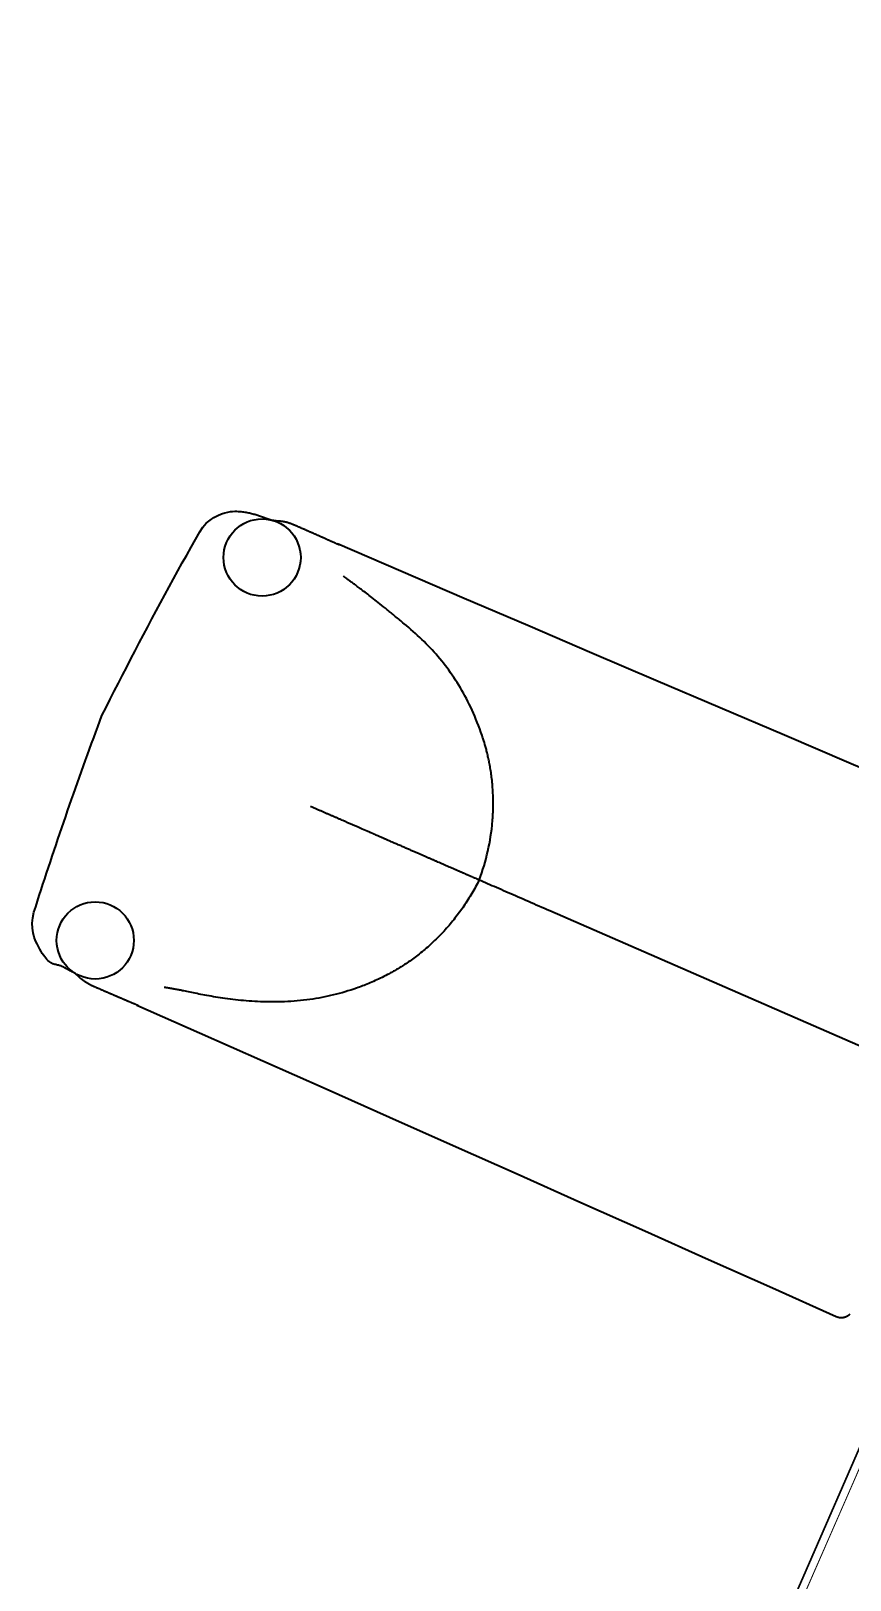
# Model space of a CAD drawing. Header units: millimetres. Extents: x -37281 to 954596, y -59787 to 956680.
# Drawn here: x 868756.7 to 868788.5, y -17242.3 to -17182.1 of the extents above; entities that cross this region are included whole.
import ezdxf

# ---------------------------------------------------------------- set-up
doc = ezdxf.new("R2010")
doc.units = ezdxf.units.MM
doc.header["$MEASUREMENT"] = 0
doc.linetypes.add('Dot & Dashed', pattern=[670.277762, 352.777767, -176.388884, 0, -141.111112])
for name, color, linetype, lineweight in [('0_Pen_No__7', 7, 'Continuous', 35), ('New_A-20-M_Roof_Pen_No__93', 8, 'Continuous', 13), ('New_A-25-M_Curtain_Wall_Pen_No__90', 8, 'Continuous', 20), ('New_A-25-M_Wall_Ext_Pen_No__87', 8, 'Continuous', 20)]:
    doc.layers.add(name, color=color, linetype=linetype, lineweight=lineweight)
for name, color, linetype in [('New_A-20-M_Roof', 7, 'Continuous'), ('New_A-25-M_Curtain_Wall', 7, 'Continuous'), ('New_A-25-M_Wall_Ext', 7, 'Continuous'), ('New_ArchiCAD Windows', 7, 'Continuous')]:
    doc.layers.add(name, color=color, linetype=linetype)
doc.layers.add('New_A-25-M_Curtain_Wall_Pen_No__69', color=7, linetype='Continuous', lineweight=20, true_color=0x606060)
doc.layers.add('New_ArchiCAD Windows_Pen_No__23', color=7, linetype='Continuous', lineweight=30, true_color=0x2a2a2a)

# ---------------------------------------------------------------- blocks, each defined once
blk = doc.blocks.new('Wall_243_2', base_point=(874395.096, -4631.295))
at = {"layer": 'New_A-25-M_Wall_Ext_Pen_No__87', "linetype": 'Continuous', "flags": 128}
blk.add_lwpolyline([(874303.431, -4591.325), (866444.974, -22613.267)], dxfattribs=at)
blk = doc.blocks.new('Wall_245_2', base_point=(874285.087, -4632.604))
at = {"layer": 'New_A-25-M_Wall_Ext_Pen_No__87', "linetype": 'Continuous', "flags": 128}
blk.add_lwpolyline([(866444.682, -22613.139), (869168.274, -16367.078)], dxfattribs=at)
blk = doc.blocks.new('Triple Window 19_2')
at = {"layer": 'New_ArchiCAD Windows_Pen_No__23', "linetype": 'Continuous'}
blk.add_line((662.5, 0), (725, 0), dxfattribs=at)
blk = doc.blocks.new('Wall_353_2', base_point=(874468.416, -4712.544))
at = {"layer": 'New_ArchiCAD Windows', "color": 251, "linetype": 'Continuous', "lineweight": 20, "true_color": 0x606060, "xscale": -1, "zscale": 1000, "rotation": 66.44041158399281}
blk.add_blockref('Triple Window 19_2', (869064.251, -16605.635), dxfattribs=at)
blk = doc.blocks.new('Morph_2_2', base_point=(864302.5, 0))
at = {"layer": 'New_A-20-M_Roof_Pen_No__93', "linetype": 'Continuous', "flags": 128}
blk.add_lwpolyline([(866367.031, -22792.012), (874315.322, -4564.059)], dxfattribs=at)
blk = doc.blocks.new('Beam_8_2', base_point=(874303.431, -4591.325))
at = {"layer": 'New_A-25-M_Curtain_Wall_Pen_No__69', "linetype": 'Dot & Dashed'}
blk.add_line((874303.431, -4591.325), (866444.972, -22613.266), dxfattribs=at)
at = {"layer": 'New_A-25-M_Curtain_Wall_Pen_No__90', "linetype": 'Continuous'}
blk.add_line((874303.431, -4591.325), (866444.972, -22613.266), dxfattribs=at)

msp = doc.modelspace()

# ---------------------------------------------------------------- linework, layer by layer
at = {"layer": '0_Pen_No__7', "linetype": 'Continuous', "flags": 128}
for points in [[(868763.245, -17201.528), (868763.363, -17201.352), (868763.498, -17201.202), (868763.644, -17201.077), (868763.796, -17200.974), (868763.946, -17200.893), (868764.09, -17200.832), (868764.222, -17200.79), (868764.336, -17200.764), (868764.434, -17200.748), (868764.522, -17200.739), (868764.601, -17200.734), (868764.672, -17200.734), (868764.736, -17200.737), (868764.795, -17200.741), (868764.849, -17200.747), (868764.9, -17200.754), (868764.95, -17200.76), (868764.998, -17200.767), (868765.045, -17200.775), (868765.09, -17200.783), (868765.135, -17200.792), (868765.178, -17200.801), (868765.22, -17200.811), (868765.261, -17200.82), (868765.302, -17200.831), (868765.342, -17200.842), (868765.381, -17200.853), (868765.419, -17200.864), (868765.457, -17200.876), (868765.495, -17200.888), (868765.532, -17200.9), (868765.569, -17200.912), (868765.606, -17200.925), (868765.643, -17200.938), (868765.68, -17200.951), (868765.717, -17200.964), (868765.755, -17200.977), (868765.792, -17200.99), (868765.83, -17201.003), (868765.868, -17201.017), (868765.906, -17201.03), (868765.943, -17201.042), (868765.98, -17201.055), (868766.016, -17201.067), (868766.052, -17201.079), (868766.087, -17201.091), (868766.122, -17201.102)], [(868766.038, -17201.075), (868766.051, -17201.076), (868766.061, -17201.078), (868766.071, -17201.079), (868766.081, -17201.081), (868766.092, -17201.082), (868766.102, -17201.083), (868766.113, -17201.085), (868766.123, -17201.086), (868766.134, -17201.088), (868766.144, -17201.089), (868766.155, -17201.091), (868766.165, -17201.092), (868766.175, -17201.094), (868766.188, -17201.096), (868766.2, -17201.098), (868766.213, -17201.099), (868766.224, -17201.101), (868766.235, -17201.103)], [(868766.216, -17201.1), (868766.231, -17201.101), (868766.25, -17201.101), (868766.261, -17201.102), (868766.273, -17201.102), (868766.285, -17201.103), (868766.298, -17201.104), (868766.312, -17201.105), (868766.327, -17201.106), (868766.343, -17201.107), (868766.359, -17201.109), (868766.376, -17201.111), (868766.394, -17201.113), (868766.413, -17201.115), (868766.432, -17201.117), (868766.452, -17201.12), (868766.473, -17201.124), (868766.494, -17201.127), (868766.516, -17201.131), (868766.538, -17201.136), (868766.56, -17201.14), (868766.583, -17201.145), (868766.606, -17201.151), (868766.629, -17201.157), (868766.653, -17201.163), (868766.676, -17201.17), (868766.7, -17201.177), (868766.724, -17201.184), (868766.748, -17201.192), (868766.773, -17201.201), (868766.797, -17201.21), (868766.821, -17201.219), (868766.846, -17201.229), (868766.87, -17201.239), (868766.89, -17201.248), (868766.91, -17201.256), (868766.93, -17201.265), (868766.951, -17201.274), (868766.971, -17201.282), (868766.991, -17201.291), (868767.011, -17201.3), (868767.031, -17201.308), (868767.051, -17201.317), (868767.071, -17201.326), (868767.092, -17201.334), (868767.112, -17201.343), (868767.132, -17201.352), (868767.152, -17201.361), (868767.172, -17201.369), (868767.192, -17201.378), (868767.212, -17201.387), (868767.232, -17201.396), (868767.252, -17201.404), (868767.272, -17201.413), (868767.292, -17201.422), (868767.312, -17201.431), (868767.332, -17201.439), (868767.353, -17201.448), (868767.373, -17201.457), (868767.393, -17201.466), (868767.413, -17201.475), (868767.433, -17201.483), (868767.453, -17201.492), (868767.473, -17201.501), (868767.493, -17201.51), (868767.513, -17201.519), (868767.533, -17201.527), (868767.553, -17201.536), (868767.573, -17201.545), (868767.593, -17201.554), (868767.613, -17201.563), (868767.633, -17201.572), (868767.653, -17201.58), (868767.673, -17201.589), (868767.693, -17201.598), (868767.713, -17201.607), (868767.733, -17201.616), (868767.753, -17201.625), (868767.773, -17201.634), (868767.793, -17201.643), (868767.813, -17201.651), (868767.833, -17201.66), (868767.853, -17201.669), (868767.873, -17201.678), (868767.893, -17201.687), (868767.913, -17201.696), (868767.934, -17201.705), (868767.954, -17201.714), (868767.974, -17201.723), (868767.994, -17201.732), (868768.014, -17201.741), (868768.034, -17201.75), (868768.054, -17201.759), (868768.074, -17201.768), (868768.094, -17201.777), (868768.114, -17201.785), (868768.134, -17201.794), (868768.154, -17201.803), (868768.174, -17201.812), (868768.194, -17201.821), (868768.214, -17201.83), (868768.234, -17201.839), (868768.254, -17201.848), (868768.273, -17201.857), (868768.293, -17201.865), (868768.312, -17201.874), (868768.332, -17201.883), (868768.351, -17201.891), (868768.37, -17201.9), (868768.389, -17201.908), (868768.407, -17201.917), (868768.425, -17201.925), (868768.443, -17201.933), (868768.461, -17201.94), (868768.478, -17201.948), (868768.494, -17201.955), (868768.51, -17201.962), (868768.525, -17201.969), (868768.54, -17201.976), (868768.553, -17201.982), (868768.566, -17201.988), (868768.579, -17201.993), (868768.59, -17201.998), (868768.601, -17202.003), (868768.61, -17202.007), (868768.627, -17202.015), (868768.641, -17202.021), (868768.652, -17202.026), (868768.664, -17202.031), (868768.674, -17202.035)], [(868756.795, -17216.319), (868756.863, -17216.103), (868756.932, -17215.886), (868757.002, -17215.668), (868757.073, -17215.449), (868757.144, -17215.23), (868757.216, -17215.011), (868757.288, -17214.791), (868757.361, -17214.571), (868757.434, -17214.351), (868757.507, -17214.132), (868757.581, -17213.912), (868757.655, -17213.693), (868757.73, -17213.473), (868757.804, -17213.254), (868757.879, -17213.035), (868757.955, -17212.816), (868758.03, -17212.597), (868758.106, -17212.378), (868758.182, -17212.159), (868758.259, -17211.94), (868758.335, -17211.721), (868758.412, -17211.503), (868758.49, -17211.284), (868758.567, -17211.066), (868758.645, -17210.847), (868758.723, -17210.629), (868758.802, -17210.411), (868758.881, -17210.193), (868758.96, -17209.975), (868759.039, -17209.758), (868759.118, -17209.54), (868759.198, -17209.322), (868759.279, -17209.105), (868759.359, -17208.888), (868759.441, -17208.671), (868759.599, -17208.356), (868759.757, -17208.041), (868759.917, -17207.727), (868760.078, -17207.413), (868760.239, -17207.1), (868760.401, -17206.787), (868760.563, -17206.474), (868760.726, -17206.162), (868760.89, -17205.85), (868761.054, -17205.538), (868761.219, -17205.226), (868761.385, -17204.915), (868761.551, -17204.603), (868761.719, -17204.292), (868761.887, -17203.98), (868762.055, -17203.669), (868762.224, -17203.358), (868762.394, -17203.049), (868762.564, -17202.741), (868762.734, -17202.435), (868762.904, -17202.13), (868763.074, -17201.828), (868763.245, -17201.528)], [(868790.977, -17211.572), (868788.476, -17210.507), (868785.975, -17209.44), (868783.475, -17208.374), (868780.979, -17207.308), (868778.488, -17206.242), (868776.003, -17205.179), (868773.526, -17204.118), (868771.059, -17203.059), (868768.603, -17202.005)], [(868791.981, -17222.86), (868776.857, -17216.265), (868776.75, -17216.218), (868776.644, -17216.172), (868776.538, -17216.126), (868776.433, -17216.08), (868776.329, -17216.035), (868776.226, -17215.99), (868776.123, -17215.945), (868776.021, -17215.901), (868775.921, -17215.857), (868775.82, -17215.813), (868775.721, -17215.77), (868775.623, -17215.727), (868775.525, -17215.684), (868775.429, -17215.642), (868775.333, -17215.601), (868775.238, -17215.559), (868775.145, -17215.519), (868775.052, -17215.478), (868774.96, -17215.438), (868774.87, -17215.399), (868774.781, -17215.36), (868774.692, -17215.321), (868774.605, -17215.283), (868774.519, -17215.246), (868774.434, -17215.209), (868774.35, -17215.172), (868774.268, -17215.136), (868774.187, -17215.101), (868774.107, -17215.066), (868774.157, -17214.927), (868774.206, -17214.787), (868774.252, -17214.647), (868774.295, -17214.506), (868774.336, -17214.364), (868774.375, -17214.222), (868774.411, -17214.08), (868774.444, -17213.938), (868774.475, -17213.797), (868774.503, -17213.655), (868774.529, -17213.512), (868774.553, -17213.369), (868774.574, -17213.226), (868774.593, -17213.082), (868774.609, -17212.937), (868774.617, -17212.865), (868774.623, -17212.792), (868774.629, -17212.718), (868774.635, -17212.645), (868774.639, -17212.571), (868774.643, -17212.497), (868774.647, -17212.423), (868774.65, -17212.349), (868774.652, -17212.275), (868774.653, -17212.201), (868774.654, -17212.127), (868774.654, -17212.053), (868774.653, -17211.98), (868774.652, -17211.906), (868774.65, -17211.833), (868774.648, -17211.76), (868774.644, -17211.687), (868774.641, -17211.615), (868774.636, -17211.544), (868774.631, -17211.474), (868774.626, -17211.404), (868774.62, -17211.336), (868774.614, -17211.269), (868774.607, -17211.202), (868774.599, -17211.137), (868774.592, -17211.073), (868774.584, -17211.01), (868774.575, -17210.949), (868774.567, -17210.888), (868774.558, -17210.829), (868774.549, -17210.771), (868774.539, -17210.715), (868774.53, -17210.66), (868774.52, -17210.605), (868774.51, -17210.553), (868774.5, -17210.501), (868774.49, -17210.451), (868774.48, -17210.401), (868774.47, -17210.353), (868774.459, -17210.306), (868774.449, -17210.259), (868774.439, -17210.213), (868774.428, -17210.168), (868774.418, -17210.124), (868774.407, -17210.081), (868774.396, -17210.039), (868774.386, -17209.997), (868774.375, -17209.956), (868774.364, -17209.916), (868774.353, -17209.876), (868774.331, -17209.799), (868774.309, -17209.724), (868774.287, -17209.651), (868774.265, -17209.58), (868774.242, -17209.511), (868774.22, -17209.444), (868774.197, -17209.377), (868774.174, -17209.312), (868774.128, -17209.185), (868774.08, -17209.059), (868774.032, -17208.936), (868773.983, -17208.814), (868773.933, -17208.694), (868773.882, -17208.577), (868773.83, -17208.461), (868773.777, -17208.346), (868773.723, -17208.234), (868773.668, -17208.123), (868773.612, -17208.014), (868773.555, -17207.907), (868773.497, -17207.801), (868773.438, -17207.697), (868773.377, -17207.594), (868773.316, -17207.493), (868773.254, -17207.393), (868773.191, -17207.294), (868773.127, -17207.197), (868773.062, -17207.102), (868772.996, -17207.007), (868772.929, -17206.914), (868772.86, -17206.822), (868772.791, -17206.731), (868772.721, -17206.642), (868772.65, -17206.553), (868772.577, -17206.466), (868772.504, -17206.379), (868772.43, -17206.293), (868772.354, -17206.209), (868772.278, -17206.125), (868772.2, -17206.042), (868772.122, -17205.96), (868772.042, -17205.879), (868771.962, -17205.799), (868771.88, -17205.719), (868771.797, -17205.64), (868771.714, -17205.561), (868771.629, -17205.483), (868771.543, -17205.406), (868771.456, -17205.329), (868771.368, -17205.253), (868771.279, -17205.177), (868771.189, -17205.102), (868771.144, -17205.064), (868771.1, -17205.028), (868771.056, -17204.991), (868771.013, -17204.955), (868770.97, -17204.92), (868770.928, -17204.885), (868770.886, -17204.851), (868770.845, -17204.817), (868770.804, -17204.784), (868770.764, -17204.751), (868770.724, -17204.718), (868770.685, -17204.686), (868770.646, -17204.654), (868770.607, -17204.623), (868770.57, -17204.592), (868770.532, -17204.562), (868770.459, -17204.503), (868770.387, -17204.445), (868770.318, -17204.39), (868770.25, -17204.336), (868770.184, -17204.283), (868770.12, -17204.233), (868770.058, -17204.183), (868769.997, -17204.136), (868769.938, -17204.09), (868769.881, -17204.046), (868769.826, -17204.003), (868769.773, -17203.961), (868769.721, -17203.921), (868769.671, -17203.883), (868769.622, -17203.846), (868769.575, -17203.81), (868769.53, -17203.776), (868769.486, -17203.743), (868769.444, -17203.712), (868769.404, -17203.681), (868769.365, -17203.652), (868769.328, -17203.624), (868769.292, -17203.598), (868769.258, -17203.573), (868769.225, -17203.548), (868769.193, -17203.525), (868769.163, -17203.504), (868769.135, -17203.483), (868769.108, -17203.463), (868769.082, -17203.444), (868769.058, -17203.427), (868769.035, -17203.41), (868769.014, -17203.395), (868768.993, -17203.38), (868768.974, -17203.366), (868768.957, -17203.353), (868768.941, -17203.341), (868768.925, -17203.33), (868768.912, -17203.32), (868768.899, -17203.311), (868768.888, -17203.302), (868768.877, -17203.294), (868768.868, -17203.287), (868768.853, -17203.276), (868768.842, -17203.268), (868768.831, -17203.259)], [(868774.105, -17215.065), (868774.095, -17215.061), (868774.085, -17215.056), (868774.075, -17215.052), (868774.064, -17215.047), (868774.052, -17215.042), (868774.038, -17215.036), (868774.024, -17215.03), (868774.009, -17215.023), (868773.993, -17215.016), (868773.977, -17215.009), (868773.944, -17214.995), (868773.927, -17214.988), (868773.911, -17214.981), (868773.896, -17214.974), (868773.88, -17214.967), (868773.864, -17214.96), (868773.848, -17214.953), (868773.831, -17214.946), (868773.814, -17214.938), (868773.796, -17214.931), (868773.779, -17214.923), (868773.761, -17214.915), (868773.742, -17214.907), (868773.724, -17214.899), (868773.705, -17214.891), (868773.686, -17214.882), (868773.666, -17214.874), (868773.647, -17214.865), (868773.627, -17214.857), (868773.606, -17214.848), (868773.586, -17214.839), (868773.565, -17214.83), (868773.544, -17214.821), (868773.523, -17214.811), (868773.502, -17214.802), (868773.48, -17214.793), (868773.458, -17214.783), (868773.436, -17214.774), (868773.414, -17214.764), (868773.392, -17214.754), (868773.369, -17214.744), (868773.347, -17214.735), (868773.324, -17214.725), (868773.301, -17214.715), (868773.278, -17214.704), (868773.254, -17214.694), (868773.231, -17214.684), (868773.208, -17214.674), (868773.184, -17214.664), (868773.136, -17214.643), (868773.088, -17214.622), (868773.04, -17214.601), (868772.991, -17214.58), (868772.943, -17214.558), (868772.894, -17214.537), (868772.796, -17214.494), (868772.698, -17214.452), (868772.649, -17214.43), (868772.6, -17214.409), (868772.552, -17214.388), (868772.504, -17214.367), (868772.456, -17214.346), (868772.433, -17214.336), (868772.409, -17214.326), (868772.362, -17214.305), (868772.339, -17214.295), (868772.315, -17214.284), (868772.29, -17214.274), (868772.266, -17214.263), (868772.241, -17214.252), (868772.216, -17214.241), (868772.19, -17214.23), (868772.165, -17214.219), (868772.139, -17214.208), (868772.112, -17214.196), (868772.086, -17214.185), (868772.059, -17214.173), (868772.032, -17214.161), (868772.004, -17214.149), (868771.976, -17214.137), (868771.948, -17214.125), (868771.92, -17214.112), (868771.891, -17214.1), (868771.862, -17214.087), (868771.832, -17214.074), (868771.803, -17214.061), (868771.773, -17214.048), (868771.742, -17214.035), (868771.712, -17214.022), (868771.681, -17214.008), (868771.649, -17213.994), (868771.618, -17213.981), (868771.586, -17213.967), (868771.554, -17213.953), (868771.521, -17213.938), (868771.488, -17213.924), (868771.455, -17213.91), (868771.421, -17213.895), (868771.388, -17213.88), (868771.353, -17213.865), (868771.319, -17213.85), (868771.284, -17213.835), (868771.249, -17213.82), (868771.214, -17213.804), (868771.178, -17213.789), (868771.142, -17213.773), (868771.106, -17213.757), (868771.069, -17213.741), (868771.032, -17213.725), (868770.995, -17213.709), (868770.957, -17213.693), (868770.919, -17213.676), (868770.881, -17213.659), (868770.842, -17213.643), (868770.804, -17213.626), (868770.726, -17213.592), (868770.687, -17213.575), (868770.648, -17213.558), (868770.608, -17213.54), (868770.569, -17213.523), (868770.549, -17213.514), (868770.529, -17213.506), (868770.508, -17213.497), (868770.488, -17213.488), (868770.468, -17213.479), (868770.448, -17213.47), (868770.428, -17213.462), (868770.408, -17213.453), (868770.388, -17213.445), (868770.369, -17213.436), (868770.35, -17213.428), (868770.331, -17213.42), (868770.312, -17213.411), (868770.294, -17213.403), (868770.276, -17213.395), (868770.258, -17213.388), (868770.24, -17213.38), (868770.222, -17213.372), (868770.205, -17213.364), (868770.188, -17213.357), (868770.171, -17213.35), (868770.154, -17213.342), (868770.137, -17213.335), (868770.121, -17213.328), (868770.105, -17213.321), (868770.089, -17213.314), (868770.074, -17213.307), (868770.058, -17213.301), (868770.043, -17213.294), (868770.028, -17213.287), (868770.013, -17213.281), (868769.999, -17213.275), (868769.985, -17213.268), (868769.97, -17213.262), (868769.957, -17213.256), (868769.943, -17213.25), (868769.93, -17213.245), (868769.917, -17213.239), (868769.904, -17213.233), (868769.891, -17213.228), (868769.879, -17213.222), (868769.866, -17213.217), (868769.854, -17213.212), (868769.843, -17213.207), (868769.748, -17213.165), (868769.559, -17213.083), (868769.37, -17213), (868769.275, -17212.959), (868769.181, -17212.918), (868769.087, -17212.877), (868768.993, -17212.836), (868768.899, -17212.795), (868768.806, -17212.755), (868768.759, -17212.734), (868768.736, -17212.724), (868768.712, -17212.714), (868768.689, -17212.703), (868768.665, -17212.693), (868768.641, -17212.683), (868768.617, -17212.672), (868768.593, -17212.662), (868768.568, -17212.651), (868768.544, -17212.64), (868768.519, -17212.63), (868768.495, -17212.619), (868768.47, -17212.608), (868768.445, -17212.597), (868768.42, -17212.586), (868768.395, -17212.575), (868768.37, -17212.564), (868768.345, -17212.553), (868768.319, -17212.542), (868768.294, -17212.531), (868768.268, -17212.52), (868768.242, -17212.509), (868768.216, -17212.497), (868768.19, -17212.486), (868768.164, -17212.474), (868768.137, -17212.463), (868768.111, -17212.451), (868768.084, -17212.44), (868768.057, -17212.428), (868768.03, -17212.416), (868768.003, -17212.405), (868767.976, -17212.393), (868767.949, -17212.381), (868767.921, -17212.369), (868767.894, -17212.357), (868767.866, -17212.345), (868767.838, -17212.333), (868767.81, -17212.32), (868767.782, -17212.308), (868767.754, -17212.296), (868767.725, -17212.283), (868767.697, -17212.271), (868767.668, -17212.258), (868767.639, -17212.246), (868767.61, -17212.233), (868767.581, -17212.22), (868767.552, -17212.208)], [(868774.107, -17215.066), (868774.073, -17215.132), (868774.039, -17215.198), (868774.005, -17215.263), (868773.97, -17215.328), (868773.934, -17215.393), (868773.898, -17215.458), (868773.861, -17215.522), (868773.824, -17215.586), (868773.786, -17215.649), (868773.748, -17215.712), (868773.71, -17215.775), (868773.671, -17215.837), (868773.631, -17215.899), (868773.591, -17215.96), (868773.55, -17216.021), (868773.51, -17216.081), (868773.468, -17216.141), (868773.427, -17216.2), (868773.342, -17216.318), (868773.255, -17216.434), (868773.167, -17216.548), (868773.122, -17216.605), (868773.076, -17216.661), (868773.03, -17216.717), (868772.983, -17216.773), (868772.936, -17216.828), (868772.888, -17216.884), (868772.84, -17216.938), (868772.791, -17216.993), (868772.741, -17217.048), (868772.69, -17217.102), (868772.639, -17217.156), (868772.588, -17217.209), (868772.536, -17217.262), (868772.483, -17217.315), (868772.43, -17217.367), (868772.376, -17217.418), (868772.323, -17217.469), (868772.269, -17217.52), (868772.214, -17217.569), (868772.16, -17217.618), (868772.105, -17217.667), (868772.05, -17217.714), (868771.995, -17217.761), (868771.94, -17217.807), (868771.885, -17217.852), (868771.83, -17217.896), (868771.776, -17217.939), (868771.721, -17217.981), (868771.668, -17218.023), (868771.614, -17218.063), (868771.561, -17218.102), (868771.509, -17218.14), (868771.457, -17218.177), (868771.406, -17218.213), (868771.356, -17218.248), (868771.306, -17218.281), (868771.258, -17218.314), (868771.21, -17218.345), (868771.163, -17218.376), (868771.117, -17218.406), (868771.071, -17218.434), (868771.027, -17218.462), (868770.983, -17218.489), (868770.94, -17218.515), (868770.898, -17218.54), (868770.856, -17218.565), (868770.816, -17218.588), (868770.776, -17218.611), (868770.737, -17218.633), (868770.698, -17218.655), (868770.66, -17218.676), (868770.622, -17218.697), (868770.584, -17218.717), (868770.547, -17218.737), (868770.475, -17218.775), (868770.403, -17218.811), (868770.333, -17218.846), (868770.264, -17218.88), (868770.197, -17218.913), (868770.13, -17218.944), (868770.064, -17218.974), (868770, -17219.003), (868769.936, -17219.031), (868769.873, -17219.058), (868769.811, -17219.084), (868769.75, -17219.109), (868769.69, -17219.133), (868769.63, -17219.156), (868769.571, -17219.179), (868769.513, -17219.201), (868769.455, -17219.222), (868769.397, -17219.243), (868769.341, -17219.263), (868769.228, -17219.302), (868769.116, -17219.339), (868769.004, -17219.374), (868768.893, -17219.408), (868768.781, -17219.441), (868768.669, -17219.472), (868768.557, -17219.501), (868768.445, -17219.529), (868768.332, -17219.556), (868768.219, -17219.581), (868768.105, -17219.605), (868767.99, -17219.628), (868767.874, -17219.649), (868767.758, -17219.669), (868767.64, -17219.687), (868767.522, -17219.704), (868767.401, -17219.72), (868767.28, -17219.735), (868767.157, -17219.748), (868767.033, -17219.76), (868766.91, -17219.77), (868766.787, -17219.779), (868766.666, -17219.786), (868766.544, -17219.792), (868766.424, -17219.797), (868766.305, -17219.8), (868766.186, -17219.802), (868766.068, -17219.802), (868765.951, -17219.802), (868765.835, -17219.8), (868765.72, -17219.797), (868765.606, -17219.793), (868765.493, -17219.788), (868765.382, -17219.783), (868765.271, -17219.776), (868765.162, -17219.768), (868765.053, -17219.76), (868764.947, -17219.751), (868764.841, -17219.741), (868764.737, -17219.73), (868764.634, -17219.719), (868764.533, -17219.707), (868764.433, -17219.695), (868764.334, -17219.682), (868764.237, -17219.669), (868764.142, -17219.655), (868764.049, -17219.641), (868763.957, -17219.627), (868763.866, -17219.613), (868763.778, -17219.598), (868763.691, -17219.583), (868763.606, -17219.568), (868763.523, -17219.553), (868763.442, -17219.538), (868763.363, -17219.523), (868763.285, -17219.509), (868763.21, -17219.494), (868763.137, -17219.479), (868763.066, -17219.465), (868762.997, -17219.451), (868762.93, -17219.437), (868762.866, -17219.424), (868762.803, -17219.411), (868762.743, -17219.399), (868762.686, -17219.387), (868762.63, -17219.376), (868762.604, -17219.37), (868762.577, -17219.365), (868762.552, -17219.36), (868762.527, -17219.355), (868762.503, -17219.35), (868762.479, -17219.345), (868762.456, -17219.341), (868762.434, -17219.337), (868762.412, -17219.333), (868762.391, -17219.329), (868762.35, -17219.322), (868762.311, -17219.315), (868762.274, -17219.308), (868762.239, -17219.302), (868762.206, -17219.296), (868762.174, -17219.29), (868762.144, -17219.285), (868762.116, -17219.28), (868762.09, -17219.275), (868762.065, -17219.27), (868762.042, -17219.266), (868762.02, -17219.262), (868762, -17219.259), (868761.982, -17219.255), (868761.965, -17219.252), (868761.949, -17219.249), (868761.935, -17219.247), (868761.923, -17219.245), (868761.911, -17219.243), (868761.892, -17219.239), (868761.879, -17219.237), (868761.865, -17219.234)], [(868758.441, -17218.717), (868758.409, -17218.699), (868758.376, -17218.681), (868758.343, -17218.663), (868758.31, -17218.645), (868758.276, -17218.626), (868758.241, -17218.608), (868758.206, -17218.589), (868758.17, -17218.57), (868758.135, -17218.551), (868758.099, -17218.532), (868758.063, -17218.513), (868758.027, -17218.494), (868757.991, -17218.474), (868757.956, -17218.454), (868757.92, -17218.435), (868757.885, -17218.418), (868757.85, -17218.404), (868757.816, -17218.393), (868757.781, -17218.383), (868757.747, -17218.375), (868757.712, -17218.367), (868757.677, -17218.359), (868757.642, -17218.35), (868757.607, -17218.34), (868757.571, -17218.328), (868757.534, -17218.315), (868757.497, -17218.298), (868757.46, -17218.277), (868757.421, -17218.253), (868757.381, -17218.224), (868757.341, -17218.189), (868757.299, -17218.149), (868757.257, -17218.102), (868757.213, -17218.048), (868757.167, -17217.986), (868757.121, -17217.917), (868757.072, -17217.838), (868757.022, -17217.75), (868756.971, -17217.652), (868756.917, -17217.544), (868756.862, -17217.424), (868756.809, -17217.284), (868756.766, -17217.119), (868756.737, -17216.934), (868756.729, -17216.735), (868756.747, -17216.528), (868756.795, -17216.319)], [(868758.515, -17218.797), (868758.507, -17218.79), (868758.499, -17218.784), (868758.489, -17218.776), (868758.48, -17218.768), (868758.47, -17218.761), (868758.461, -17218.753), (868758.451, -17218.745), (868758.441, -17218.737), (868758.431, -17218.729), (868758.421, -17218.721), (868758.411, -17218.713), (868758.401, -17218.705), (868758.392, -17218.697), (868758.382, -17218.689), (868758.373, -17218.681), (868758.363, -17218.674)], [(868760.861, -17219.952), (868760.851, -17219.948), (868760.84, -17219.943), (868760.829, -17219.938), (868760.815, -17219.932), (868760.798, -17219.925), (868760.788, -17219.92), (868760.777, -17219.916), (868760.766, -17219.911), (868760.754, -17219.906), (868760.74, -17219.9), (868760.726, -17219.894), (868760.712, -17219.888), (868760.696, -17219.881), (868760.68, -17219.875), (868760.664, -17219.868), (868760.647, -17219.86), (868760.629, -17219.853), (868760.611, -17219.845), (868760.593, -17219.837), (868760.574, -17219.829), (868760.556, -17219.821), (868760.536, -17219.813), (868760.517, -17219.805), (868760.498, -17219.797), (868760.478, -17219.788), (868760.458, -17219.78), (868760.438, -17219.772), (868760.418, -17219.763), (868760.398, -17219.755), (868760.378, -17219.746), (868760.358, -17219.738), (868760.338, -17219.729), (868760.318, -17219.72), (868760.298, -17219.712), (868760.277, -17219.703), (868760.257, -17219.695), (868760.237, -17219.686), (868760.217, -17219.677), (868760.196, -17219.669), (868760.176, -17219.66), (868760.156, -17219.651), (868760.136, -17219.643), (868760.115, -17219.634), (868760.095, -17219.626), (868760.075, -17219.617), (868760.055, -17219.608), (868760.035, -17219.6), (868760.015, -17219.591), (868759.994, -17219.582), (868759.974, -17219.574), (868759.954, -17219.565), (868759.934, -17219.557), (868759.914, -17219.548), (868759.894, -17219.539), (868759.874, -17219.531), (868759.854, -17219.522), (868759.834, -17219.513), (868759.813, -17219.505), (868759.793, -17219.496), (868759.773, -17219.487), (868759.753, -17219.479), (868759.733, -17219.47), (868759.713, -17219.461), (868759.693, -17219.453), (868759.673, -17219.444), (868759.653, -17219.435), (868759.633, -17219.427), (868759.613, -17219.418), (868759.592, -17219.409), (868759.572, -17219.401), (868759.552, -17219.392), (868759.532, -17219.383), (868759.512, -17219.375), (868759.492, -17219.366), (868759.472, -17219.357), (868759.452, -17219.348), (868759.432, -17219.34), (868759.412, -17219.331), (868759.392, -17219.322), (868759.371, -17219.313), (868759.351, -17219.305), (868759.331, -17219.296), (868759.311, -17219.287), (868759.291, -17219.278), (868759.271, -17219.269), (868759.251, -17219.261), (868759.231, -17219.252), (868759.211, -17219.243), (868759.191, -17219.234), (868759.171, -17219.225), (868759.151, -17219.216), (868759.131, -17219.208), (868759.11, -17219.199), (868759.09, -17219.19), (868759.07, -17219.181), (868759.05, -17219.172), (868759.026, -17219.161), (868759.002, -17219.15), (868758.979, -17219.138), (868758.956, -17219.127), (868758.933, -17219.114), (868758.911, -17219.102), (868758.889, -17219.09), (868758.868, -17219.077), (868758.846, -17219.064), (868758.826, -17219.051), (868758.806, -17219.038), (868758.786, -17219.025), (868758.767, -17219.012), (868758.748, -17218.999), (868758.73, -17218.985), (868758.712, -17218.972), (868758.695, -17218.959), (868758.679, -17218.946), (868758.663, -17218.934), (868758.648, -17218.921), (868758.634, -17218.909), (868758.62, -17218.897), (868758.607, -17218.886), (868758.595, -17218.875), (868758.583, -17218.864), (868758.572, -17218.854), (868758.562, -17218.845), (868758.552, -17218.835), (868758.543, -17218.827), (868758.535, -17218.819), (868758.527, -17218.811), (868758.514, -17218.798), (868758.504, -17218.788)], [(868760.792, -17219.921), (868763.236, -17221.003), (868765.69, -17222.091), (868768.153, -17223.184), (868770.623, -17224.281), (868773.099, -17225.381), (868775.579, -17226.485), (868778.061, -17227.591), (868780.544, -17228.698), (868783.026, -17229.806), (868785.506, -17230.913), (868787.982, -17232.02), (868787.999, -17232.028), (868788.017, -17232.035), (868788.035, -17232.041), (868788.054, -17232.046), (868788.072, -17232.051), (868788.091, -17232.055), (868788.11, -17232.058), (868788.129, -17232.061), (868788.147, -17232.062), (868788.166, -17232.064), (868788.185, -17232.064), (868788.205, -17232.064), (868788.224, -17232.063), (868788.243, -17232.061), (868788.261, -17232.058), (868788.28, -17232.055), (868788.299, -17232.051), (868788.317, -17232.046), (868788.336, -17232.041), (868788.354, -17232.035), (868788.371, -17232.028), (868788.389, -17232.021), (868788.406, -17232.013), (868788.423, -17232.004), (868788.44, -17231.995), (868788.456, -17231.985), (868788.472, -17231.974), (868788.487, -17231.963), (868788.502, -17231.951), (868788.517, -17231.939), (868788.531, -17231.926)]]:
    msp.add_lwpolyline(points, dxfattribs=at)
at = {"layer": '0_Pen_No__7', "linetype": 'Continuous'}
for centre in [(868765.667, -17202.531), (868759.179, -17217.411)]:
    msp.add_circle(centre, 1.5, dxfattribs=at)

# ---------------------------------------------------------------- block references
at = {"layer": 'New_A-20-M_Roof', "linetype": 'Continuous', "lineweight": 0}
msp.add_blockref('Morph_2_2', (864302.5, 0), dxfattribs=at)
at = {"layer": 'New_A-25-M_Curtain_Wall', "color": 8, "lineweight": 20}
msp.add_blockref('Beam_8_2', (874303.431, -4591.325), dxfattribs=at)
at = {"layer": 'New_A-25-M_Wall_Ext', "color": 250, "lineweight": 50, "true_color": 0x2a2a2a}
for name, p in [('Wall_245_2', (874285.087, -4632.604)), ('Wall_353_2', (874468.416, -4712.544)), ('Wall_243_2', (874395.096, -4631.295))]:
    msp.add_blockref(name, p, dxfattribs=at)

doc.saveas('drawing.dxf')
